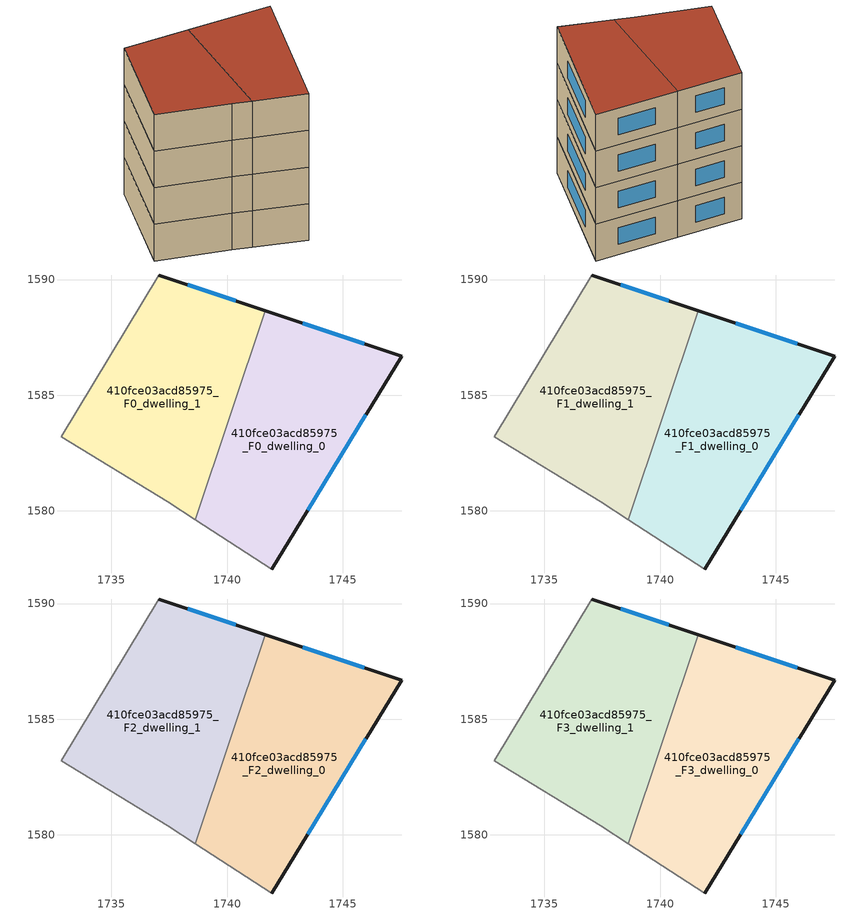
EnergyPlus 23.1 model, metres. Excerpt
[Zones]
410fce03acd85975_F0_dwelling_0
 floor ground (EU_floor_Construction): 1747.55,1586.69 1741.94,1577.49 1738.63,1579.62 1741.65,1588.66 z0
 wall outside (EU_wall_Construction): 1741.94,1577.49 1747.55,1586.69 1741.65,1588.66 z0:3
 wall adiabatic (EU_wall_Construction): 1738.63,1579.62 1741.94,1577.49 z0:3
 wall to 410fce03acd85975_F0_dwelling_1 (EU_wall_Construction): 1741.65,1588.66 1738.63,1579.62 z0:3
 window (EU_Window_Construction): 1745.93,1587.23 1743.27,1588.12 / 1743.48,1580.02 1746.01,1584.16 z0.83:2.17
410fce03acd85975_F0_dwelling_1
 floor ground (EU_floor_Construction): 1741.65,1588.66 1738.63,1579.62 1737.44,1580.39 1732.84,1583.19 1737.04,1590.2 z0
 wall outside (EU_wall_Construction): 1741.65,1588.66 1737.04,1590.2 z0:3
 wall adiabatic (EU_wall_Construction): 1737.04,1590.2 1732.84,1583.19 1737.44,1580.39 1738.63,1579.62 z0:3
 window (EU_Window_Construction): 1740.38,1589.08 1738.31,1589.77 z0.83:2.17
410fce03acd85975_F1_dwelling_0
 floor to 410fce03acd85975_F0_dwelling_0 (EU_floor_Construction): 1747.55,1586.69 1741.94,1577.49 1738.63,1579.62 1741.65,1588.66 z3
 wall outside (EU_wall_Construction): 1741.94,1577.49 1747.55,1586.69 1741.65,1588.66 z3:6
 wall adiabatic (EU_wall_Construction): 1738.63,1579.62 1741.94,1577.49 z3:6
 wall to 410fce03acd85975_F1_dwelling_1 (EU_wall_Construction): 1741.65,1588.66 1738.63,1579.62 z3:6
 window (EU_Window_Construction): 1745.93,1587.23 1743.27,1588.12 / 1743.48,1580.02 1746.01,1584.16 z3.83:5.17
410fce03acd85975_F1_dwelling_1
 floor to 410fce03acd85975_F0_dwelling_1 (EU_floor_Construction): 1741.65,1588.66 1738.63,1579.62 1737.44,1580.39 1732.84,1583.19 1737.04,1590.2 z3
 wall outside (EU_wall_Construction): 1741.65,1588.66 1737.04,1590.2 z3:6
 wall adiabatic (EU_wall_Construction): 1737.04,1590.2 1732.84,1583.19 1737.44,1580.39 1738.63,1579.62 z3:6
 window (EU_Window_Construction): 1740.38,1589.08 1738.31,1589.77 z3.83:5.17
410fce03acd85975_F2_dwelling_0
 floor to 410fce03acd85975_F1_dwelling_0 (EU_floor_Construction): 1747.55,1586.69 1741.94,1577.49 1738.63,1579.62 1741.65,1588.66 z6
 wall outside (EU_wall_Construction): 1741.94,1577.49 1747.55,1586.69 1741.65,1588.66 z6:9
 wall adiabatic (EU_wall_Construction): 1738.63,1579.62 1741.94,1577.49 z6:9
 wall to 410fce03acd85975_F2_dwelling_1 (EU_wall_Construction): 1741.65,1588.66 1738.63,1579.62 z6:9
 window (EU_Window_Construction): 1745.93,1587.23 1743.27,1588.12 / 1743.48,1580.02 1746.01,1584.16 z6.83:8.17
410fce03acd85975_F2_dwelling_1
 floor to 410fce03acd85975_F1_dwelling_1 (EU_floor_Construction): 1741.65,1588.66 1738.63,1579.62 1737.44,1580.39 1732.84,1583.19 1737.04,1590.2 z6
 wall outside (EU_wall_Construction): 1741.65,1588.66 1737.04,1590.2 z6:9
 wall adiabatic (EU_wall_Construction): 1737.04,1590.2 1732.84,1583.19 1737.44,1580.39 1738.63,1579.62 z6:9
 window (EU_Window_Construction): 1740.38,1589.08 1738.31,1589.77 z6.83:8.17
410fce03acd85975_F3_dwelling_0
 floor to 410fce03acd85975_F2_dwelling_0 (EU_floor_Construction): 1747.55,1586.69 1741.94,1577.49 1738.63,1579.62 1741.65,1588.66 z9
 wall outside (EU_wall_Construction): 1741.94,1577.49 1747.55,1586.69 1741.65,1588.66 z9:12
 wall adiabatic (EU_wall_Construction): 1738.63,1579.62 1741.94,1577.49 z9:12
 wall to 410fce03acd85975_F3_dwelling_1 (EU_wall_Construction): 1741.65,1588.66 1738.63,1579.62 z9:12
 window (EU_Window_Construction): 1745.93,1587.23 1743.27,1588.12 / 1743.48,1580.02 1746.01,1584.16 z9.83:11.17
 roof outside (EU_roof_Construction): 1741.94,1577.49 1747.55,1586.69 1741.65,1588.66 1738.63,1579.62 z12
410fce03acd85975_F3_dwelling_1
 floor to 410fce03acd85975_F2_dwelling_1 (EU_floor_Construction): 1741.65,1588.66 1738.63,1579.62 1737.44,1580.39 1732.84,1583.19 1737.04,1590.2 z9
 wall outside (EU_wall_Construction): 1741.65,1588.66 1737.04,1590.2 z9:12
 wall adiabatic (EU_wall_Construction): 1737.04,1590.2 1732.84,1583.19 1737.44,1580.39 1738.63,1579.62 z9:12
 window (EU_Window_Construction): 1740.38,1589.08 1738.31,1589.77 z9.83:11.17
 roof outside (EU_roof_Construction): 1738.63,1579.62 1741.65,1588.66 1737.04,1590.2 1732.84,1583.19 1737.44,1580.39 z12
[Building]
EU S2 Campaign: North Axis=0; Terrain=City; Solar Distribution=FullExterior
[Site:Location]
Lyon-Bron: Latitude=45.75; Longitude=5; Time Zone=1; Elevation=198
[SizingPeriod:WeatherFileDays]
AnnualSizingPeriod: Begin Month=1; Begin Day of Month=1; End Month=12; End Day of Month=31; Day of Week for Start Day=Monday; Use Weather File Daylight Saving Period=No; Use Weather File Rain and Snow Indicators=No
[MATERIAL]
EU_InternalMass_Material: Roughness=MediumRough; Thickness=0.1; Conductivity=1; Density=1800; Specific Heat=900; Thermal Absorptance=0.9; Solar Absorptance=0.7; Visible Absorptance=0.7
[MATERIAL:NOMASS] Roughness=MediumRough; Thermal Absorptance=0.9; Solar Absorptance=0.7; Visible Absorptance=0.7
Name | Thermal Resistance
EU_wall_NoMass | 0.87146
EU_roof_NoMass | 0.842276
EU_floor_NoMass | 0.496999
[WINDOWMATERIAL:SIMPLEGLAZINGSYSTEM]
EU_Window_SimpleGlazing: UFactor=2.2525; Solar Heat Gain Coefficient=0.76; Visible Transmittance=0.76
[CONSTRUCTION]
EU_wall_Construction: EU_wall_NoMass
EU_roof_Construction: EU_roof_NoMass
EU_floor_Construction: EU_floor_NoMass
EU_Window_Construction: EU_Window_SimpleGlazing
EU_InternalMass_Construction: EU_InternalMass_Material
[ZONE] Type=1; Multiplier=1; Ceiling Height=autocalculate; Floor Area=autocalculate; Part of Total Floor Area=Yes
Name | Volume
410fce03acd85975_F0_dwelling_0 | 152.55
410fce03acd85975_F1_dwelling_0; 410fce03acd85975_F2_dwelling_0; 410fce03acd85975_F3_dwelling_0 | 152.549
410fce03acd85975_F0_dwelling_1 | 152.562
410fce03acd85975_F1_dwelling_1; 410fce03acd85975_F2_dwelling_1; 410fce03acd85975_F3_dwelling_1 | 152.561
[INTERNALMASS] Construction=EU_InternalMass_Construction
Name | Zone or ZoneList | Surface Area
410fce03acd85975_F0_dwelling_0_EU_InternalMass | 410fce03acd85975_F0_dwelling_0 | 50.8496
410fce03acd85975_F0_dwelling_1_EU_InternalMass | 410fce03acd85975_F0_dwelling_1 | 50.854
410fce03acd85975_F1_dwelling_0_EU_InternalMass | 410fce03acd85975_F1_dwelling_0 | 50.8496
410fce03acd85975_F1_dwelling_1_EU_InternalMass | 410fce03acd85975_F1_dwelling_1 | 50.854
410fce03acd85975_F2_dwelling_0_EU_InternalMass | 410fce03acd85975_F2_dwelling_0 | 50.8496
410fce03acd85975_F2_dwelling_1_EU_InternalMass | 410fce03acd85975_F2_dwelling_1 | 50.854
410fce03acd85975_F3_dwelling_0_EU_InternalMass | 410fce03acd85975_F3_dwelling_0 | 50.8496
410fce03acd85975_F3_dwelling_1_EU_InternalMass | 410fce03acd85975_F3_dwelling_1 | 50.854
[OTHEREQUIPMENT] Fuel Type=Electricity; Design Level Calculation Method=Watts/Area; Power per Zone Floor Area=1; Fraction Latent=0; Fraction Radiant=0; Fraction Lost=0; Carbon Dioxide Generation Rate=0; EndUse Subcategory=EU_Step8_InternalGains
Name | Zone or ZoneList or Space or SpaceList | Schedule
EU_Step8_InternalGain_410fce03acd85975_F0_dwelling_0_f000 | 410fce03acd85975_F0_dwelling_0 | EU_Step8_GainSchedule_410fce03acd85975_F0_dwelling_0_f000
EU_Step8_InternalGain_410fce03acd85975_F0_dwelling_1_f000 | 410fce03acd85975_F0_dwelling_1 | EU_Step8_GainSchedule_410fce03acd85975_F0_dwelling_1_f000
EU_Step8_InternalGain_410fce03acd85975_F1_dwelling_0_f000 | 410fce03acd85975_F1_dwelling_0 | EU_Step8_GainSchedule_410fce03acd85975_F1_dwelling_0_f000
EU_Step8_InternalGain_410fce03acd85975_F1_dwelling_1_f000 | 410fce03acd85975_F1_dwelling_1 | EU_Step8_GainSchedule_410fce03acd85975_F1_dwelling_1_f000
EU_Step8_InternalGain_410fce03acd85975_F2_dwelling_0_f000 | 410fce03acd85975_F2_dwelling_0 | EU_Step8_GainSchedule_410fce03acd85975_F2_dwelling_0_f000
EU_Step8_InternalGain_410fce03acd85975_F2_dwelling_1_f000 | 410fce03acd85975_F2_dwelling_1 | EU_Step8_GainSchedule_410fce03acd85975_F2_dwelling_1_f000
EU_Step8_InternalGain_410fce03acd85975_F3_dwelling_0_f000 | 410fce03acd85975_F3_dwelling_0 | EU_Step8_GainSchedule_410fce03acd85975_F3_dwelling_0_f000
EU_Step8_InternalGain_410fce03acd85975_F3_dwelling_1_f000 | 410fce03acd85975_F3_dwelling_1 | EU_Step8_GainSchedule_410fce03acd85975_F3_dwelling_1_f000
[ZONEVENTILATION:DESIGNFLOWRATE] Schedule=EU_AlwaysOn; Design Flow Rate Calculation Method=AirChanges/Hour; Air Changes per Hour=0.425; Ventilation Type=Natural; Fan Pressure Rise=0; Fan Total Efficiency=1; Constant Term Coefficient=1; Temperature Term Coefficient=0; Velocity Term Coefficient=0; Velocity Squared Term Coefficient=0; Minimum Indoor Temperature=-100; Maximum Indoor Temperature=100; Delta Temperature=-100; Minimum Outdoor Temperature=-100; Maximum Outdoor Temperature=100; Maximum Wind Speed=40
Name | Zone or ZoneList or Space or SpaceList
EU_ConstantAir_410fce03acd85975_F0_dwelling_0 | 410fce03acd85975_F0_dwelling_0
EU_ConstantAir_410fce03acd85975_F0_dwelling_1 | 410fce03acd85975_F0_dwelling_1
EU_ConstantAir_410fce03acd85975_F1_dwelling_0 | 410fce03acd85975_F1_dwelling_0
EU_ConstantAir_410fce03acd85975_F1_dwelling_1 | 410fce03acd85975_F1_dwelling_1
EU_ConstantAir_410fce03acd85975_F2_dwelling_0 | 410fce03acd85975_F2_dwelling_0
EU_ConstantAir_410fce03acd85975_F2_dwelling_1 | 410fce03acd85975_F2_dwelling_1
EU_ConstantAir_410fce03acd85975_F3_dwelling_0 | 410fce03acd85975_F3_dwelling_0
EU_ConstantAir_410fce03acd85975_F3_dwelling_1 | 410fce03acd85975_F3_dwelling_1
[HVACTEMPLATE:THERMOSTAT] Constant Heating Setpoint=20; Constant Cooling Setpoint=50
EU_HeatOnly_410fce03acd85975_F0_dwelling_0; EU_HeatOnly_410fce03acd85975_F0_dwelling_1; EU_HeatOnly_410fce03acd85975_F1_dwelling_0; EU_HeatOnly_410fce03acd85975_F1_dwelling_1; EU_HeatOnly_410fce03acd85975_F2_dwelling_0; EU_HeatOnly_410fce03acd85975_F2_dwelling_1; EU_HeatOnly_410fce03acd85975_F3_dwelling_0; EU_HeatOnly_410fce03acd85975_F3_dwelling_1
[HVACTEMPLATE:ZONE:IDEALLOADSAIRSYSTEM] System Availability Schedule=EU_AlwaysOn; Maximum Heating Supply Air Temperature=50; Minimum Cooling Supply Air Temperature=13; Maximum Heating Supply Air Humidity Ratio=0.0156; Minimum Cooling Supply Air Humidity Ratio=0.0077; Heating Limit=NoLimit; Cooling Limit=NoLimit; Heating Availability Schedule=EU_AlwaysOn; Cooling Availability Schedule=EU_CoolingOff; Dehumidification Control Type=ConstantSensibleHeatRatio; Cooling Sensible Heat Ratio=0.7; Dehumidification Setpoint=60; Humidification Control Type=None; Humidification Setpoint=30; Outdoor Air Method=None; Outdoor Air Flow Rate per Person=0.00944; Outdoor Air Flow Rate per Zone Floor Area=0; Outdoor Air Flow Rate per Zone=0; Demand Controlled Ventilation Type=None; Outdoor Air Economizer Type=NoEconomizer; Heat Recovery Type=None; Sensible Heat Recovery Effectiveness=0.7; Latent Heat Recovery Effectiveness=0.65
Name | Template Thermostat
410fce03acd85975_F0_dwelling_0 | EU_HeatOnly_410fce03acd85975_F0_dwelling_0
410fce03acd85975_F0_dwelling_1 | EU_HeatOnly_410fce03acd85975_F0_dwelling_1
410fce03acd85975_F1_dwelling_0 | EU_HeatOnly_410fce03acd85975_F1_dwelling_0
410fce03acd85975_F1_dwelling_1 | EU_HeatOnly_410fce03acd85975_F1_dwelling_1
410fce03acd85975_F2_dwelling_0 | EU_HeatOnly_410fce03acd85975_F2_dwelling_0
410fce03acd85975_F2_dwelling_1 | EU_HeatOnly_410fce03acd85975_F2_dwelling_1
410fce03acd85975_F3_dwelling_0 | EU_HeatOnly_410fce03acd85975_F3_dwelling_0
410fce03acd85975_F3_dwelling_1 | EU_HeatOnly_410fce03acd85975_F3_dwelling_1
[SIZING:ZONE] Zone Cooling Design Supply Air Temperature Input Method=SupplyAirTemperature; Zone Cooling Design Supply Air Temperature=13; Zone Heating Design Supply Air Temperature Input Method=SupplyAirTemperature; Zone Heating Design Supply Air Temperature=50; Zone Cooling Design Supply Air Humidity Ratio=0.008; Zone Heating Design Supply Air Humidity Ratio=0.008; Cooling Design Air Flow Method=DesignDay; Cooling Design Air Flow Rate=0; Cooling Minimum Air Flow per Zone Floor Area=0.000762; Cooling Minimum Air Flow=0; Cooling Minimum Air Flow Fraction=0.2; Heating Design Air Flow Method=DesignDay; Heating Design Air Flow Rate=0; Heating Maximum Air Flow per Zone Floor Area=0.002032; Heating Maximum Air Flow=0.141576; Heating Maximum Air Flow Fraction=0.3; Account for Dedicated Outdoor Air System=No; Dedicated Outdoor Air System Control Strategy=NeutralSupplyAir; Dedicated Outdoor Air Low Setpoint Temperature for Design=autosize; Dedicated Outdoor Air High Setpoint Temperature for Design=autosize; Zone Load Sizing Method=Sensible Load Only No Latent Load; Zone Latent Cooling Design Supply Air Humidity Ratio Input Method=HumidityRatioDifference; Zone Cooling Design Supply Air Humidity Ratio Difference=0.005; Zone Latent Heating Design Supply Air Humidity Ratio Input Method=HumidityRatioDifference; Zone Humidification Design Supply Air Humidity Ratio Difference=0.005
410fce03acd85975_F0_dwelling_0; 410fce03acd85975_F0_dwelling_1; 410fce03acd85975_F1_dwelling_0; 410fce03acd85975_F1_dwelling_1; 410fce03acd85975_F2_dwelling_0; 410fce03acd85975_F2_dwelling_1; 410fce03acd85975_F3_dwelling_0; 410fce03acd85975_F3_dwelling_1
[SCHEDULE:CONSTANT]
Name | Hourly Value
EU_AlwaysOn | 1
EU_CoolingOff | 0
[SCHEDULE:FILE] Column Number=1; Rows to Skip at Top=0; Number of Hours of Data=8760; Column Separator=Comma; Interpolate to Timestep=No; Minutes per Item=60; Adjust Schedule for Daylight Savings=Yes
Name | File
EU_Step8_GainSchedule_410fce03acd85975_F0_dwelling_0_f000 | ../../schedules/410fce03acd85975/410fce03acd85975_F0_dwelling_0_f000_gain.csv
EU_Step8_GainSchedule_410fce03acd85975_F0_dwelling_1_f000 | ../../schedules/410fce03acd85975/410fce03acd85975_F0_dwelling_1_f000_gain.csv
EU_Step8_GainSchedule_410fce03acd85975_F1_dwelling_0_f000 | ../../schedules/410fce03acd85975/410fce03acd85975_F1_dwelling_0_f000_gain.csv
EU_Step8_GainSchedule_410fce03acd85975_F1_dwelling_1_f000 | ../../schedules/410fce03acd85975/410fce03acd85975_F1_dwelling_1_f000_gain.csv
EU_Step8_GainSchedule_410fce03acd85975_F2_dwelling_0_f000 | ../../schedules/410fce03acd85975/410fce03acd85975_F2_dwelling_0_f000_gain.csv
EU_Step8_GainSchedule_410fce03acd85975_F2_dwelling_1_f000 | ../../schedules/410fce03acd85975/410fce03acd85975_F2_dwelling_1_f000_gain.csv
EU_Step8_GainSchedule_410fce03acd85975_F3_dwelling_0_f000 | ../../schedules/410fce03acd85975/410fce03acd85975_F3_dwelling_0_f000_gain.csv
EU_Step8_GainSchedule_410fce03acd85975_F3_dwelling_1_f000 | ../../schedules/410fce03acd85975/410fce03acd85975_F3_dwelling_1_f000_gain.csv
